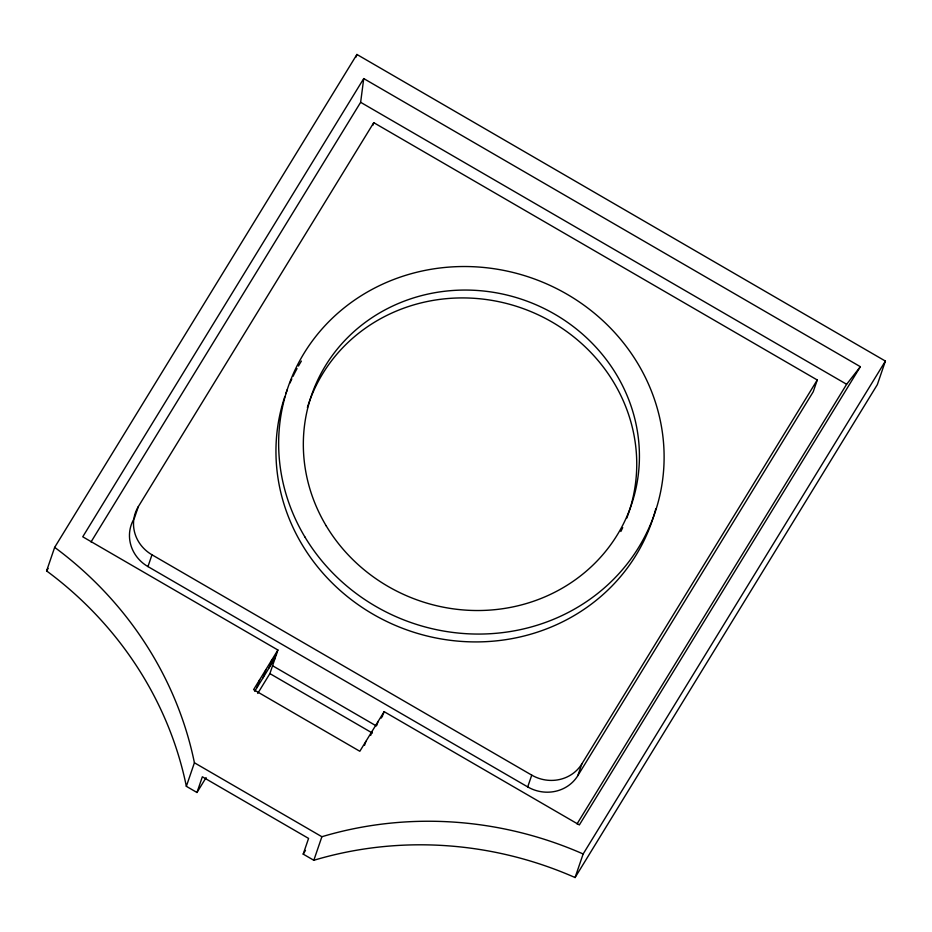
<?xml version="1.0" encoding="UTF-8"?>
<svg xmlns="http://www.w3.org/2000/svg" width="932" height="932" viewBox="0 0 932 932"><rect width="100%" height="100%" fill="white"/><g stroke="black" fill="none" stroke-linecap="round" stroke-linejoin="round"><path stroke-width="1.4" d="M91.033 541.958L360.637 102.31L363.736 78.568L860.353 366.695L579.366 824.925L384.124 711.652L359.822 751.274L253.597 689.645L277.899 650.012L82.75 536.797L363.736 78.568M257.733 693.42L269.884 673.603L277.899 650.012M46.6 570.92L54.662 547.364L356.921 54.464L885.4 361.08L877.338 384.636L575.079 877.536A363.375 342.114 18.9 0 0 313.828 860.283L303.203 854.12L308.574 838.416L202.349 776.787L196.978 792.491L186.353 786.328A363.375 342.114 18.9 0 0 46.6 570.92L48.114 568.438M134.313 518.367L138.344 506.589L373.767 122.674L817.259 379.988L813.228 391.766L577.805 775.68A36.931 34.775 18.9 0 1 527.71 786.911L147.955 566.586A36.931 34.775 18.9 0 1 133.73 519.345M147.955 566.586L151.986 554.796A36.931 34.775 18.9 0 1 138.344 506.589M356.024 57.073L356.921 54.464M372.87 125.284L373.767 122.674M186.353 786.328L194.415 762.772A363.375 342.114 18.9 0 0 54.662 547.364M254.704 691.311L256.987 687.595L259.679 679.743M256.987 687.595L263.104 677.715L265.795 669.852M263.104 677.715L269.138 667.778L271.829 659.926M313.828 860.283L321.889 836.726A363.375 342.114 18.9 0 1 583.152 853.98L885.4 361.08M364.552 745.297L365.903 741.371M370.68 735.418L372.019 731.492M376.703 725.48L378.054 721.554M383.227 714.262L384.124 711.652M527.71 786.911L531.753 775.133A36.931 34.775 18.9 0 0 581.848 763.902L817.259 379.988M577.805 775.68L581.848 763.902M575.079 877.536L583.152 853.98M270.478 663.852L276.559 653.938M196.978 792.491L206.089 777.626M381.27 718.048L382.784 715.578M303.203 854.12L305.486 850.403M577.036 823.923L846.629 384.275L860.353 366.695M269.138 667.778L275.255 657.899M360.637 102.31L846.629 384.275M151.986 554.796L531.753 775.133M272.563 665.751L376.295 725.923M269.884 673.603L372.357 733.053M194.415 762.772L321.889 836.726M655.813 508.755A193.903 182.555 18.9 0 1 416.627 633.131A193.903 182.555 18.9 0 1 284.843 396.519M285.786 393.77A193.903 182.555 18.9 0 1 287.289 389.692M290.027 382.947A193.903 182.555 18.9 0 1 291.809 378.951M293.056 376.318A193.903 182.555 18.9 0 1 297.04 368.571M298.45 366.043A193.903 182.555 18.9 0 1 301.374 361.08M622.727 527.594A169.065 159.174 18.9 0 1 620.84 531.496M307.397 407.505A169.065 159.174 18.9 0 1 513.695 305.463A169.065 159.174 18.9 0 1 631.197 504.69M630.801 506.053A169.065 159.174 18.9 0 1 626.677 518.285M304.857 536.902A193.903 182.555 18.9 0 0 638.688 547.364A193.903 182.555 18.9 0 0 470.59 266.622A193.903 182.555 18.9 0 0 304.857 536.902M326.188 525.811A169.065 159.174 18.9 0 0 617.252 534.933A169.065 159.174 18.9 0 0 470.695 290.143A169.065 159.174 18.9 0 0 326.188 525.811"/></g></svg>
